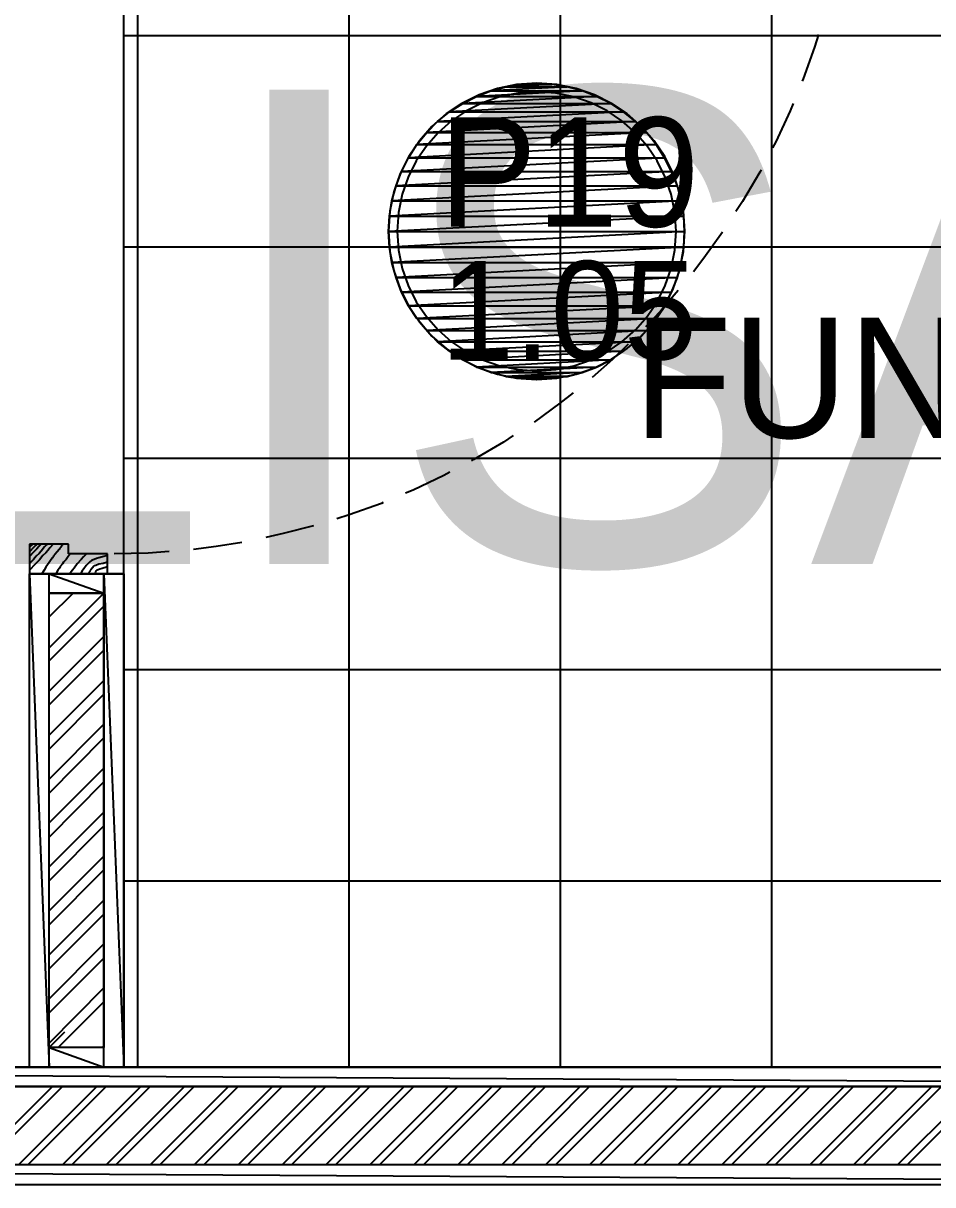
# Model space of a CAD drawing. Header units: millimetres. Extents: x 7649 to 34105, y 3983 to 25377.
# Drawn here: x 30915 to 32076, y 5375 to 6858 of the extents above; entities that cross this region are included whole.
import ezdxf

# ---------------------------------------------------------------- set-up
doc = ezdxf.new("R2010")
doc.units = ezdxf.units.MM

msp = doc.modelspace()

# ---------------------------------------------------------------- linework, layer by layer
at = {"layer": 'GEOMETRY', "color": 7}
for p, q in [((31060.84861, 5525.20556), (31060.84861, 7205.30972)), ((31330.72361, 5525.20556), (31330.72361, 7205.30972)), ((31600.59861, 5525.20556), (31600.59861, 7205.30972)), ((31870.47361, 5525.20556), (31870.47361, 7205.30972)), ((31042.85694, 6842.30139), (33322.50694, 6842.30139)), ((31929.74028, 6843.35972), (31924.97778, 6827.48472)), ((31924.97778, 6827.48472), (31910.16111, 6786.73889)), ((31544.50136, 6779.72025), (31519.88084, 6774.68962)), ((31589.48611, 6779.85972), (31530.74861, 6776.68472)), ((31530.74861, 6776.68472), (31550.32778, 6779.85972)), ((31589.48611, 6779.85972), (31530.74861, 6776.68472)), ((31570.17153, 6781.44722), (31544.50136, 6779.72025)), ((31569.90694, 6780.91806), (31550.32778, 6779.85972)), ((31550.32778, 6779.85972), (31589.48611, 6779.85972)), ((31550.32778, 6779.85972), (31589.48611, 6779.85972)), ((31589.48611, 6779.85972), (31569.90694, 6780.91806)), ((31595.84169, 6779.72025), (31570.17153, 6781.44722)), ((31609.06528, 6776.68472), (31589.48611, 6779.85972)), ((31620.46222, 6774.68962), (31595.84169, 6779.72025)), ((31910.16111, 6786.73889), (31909.10278, 6784.09306)), ((31496.53536, 6766.58072), (31474.69032, 6755.61896)), ((31646.63611, 6764.51389), (31475.71528, 6755.51806)), ((31475.71528, 6755.51806), (31493.17778, 6764.51389)), ((31646.63611, 6764.51389), (31475.71528, 6755.51806)), ((31628.11528, 6771.39306), (31493.17778, 6764.51389)), ((31493.17778, 6764.51389), (31511.69861, 6771.39306)), ((31628.11528, 6771.39306), (31493.17778, 6764.51389)), ((31493.17778, 6764.51389), (31646.63611, 6764.51389)), ((31493.17778, 6764.51389), (31646.63611, 6764.51389)), ((31519.88084, 6774.68962), (31496.53536, 6766.58072)), ((31522.83492, 6763.97408), (31500.86077, 6756.34152)), ((31609.06528, 6776.68472), (31511.69861, 6771.39306)), ((31511.69861, 6771.39306), (31530.74861, 6776.68472)), ((31609.06528, 6776.68472), (31511.69861, 6771.39306)), ((31511.69861, 6771.39306), (31628.11528, 6771.39306)), ((31511.69861, 6771.39306), (31628.11528, 6771.39306)), ((31546.00923, 6768.7092), (31522.83492, 6763.97408)), ((31530.74861, 6776.68472), (31609.06528, 6776.68472)), ((31530.74861, 6776.68472), (31609.06528, 6776.68472)), ((31570.17153, 6770.33472), (31546.00923, 6768.7092)), ((31594.33383, 6768.7092), (31570.17153, 6770.33472)), ((31617.50814, 6763.97408), (31594.33383, 6768.7092)), ((31628.11528, 6771.39306), (31609.06528, 6776.68472)), ((31639.48228, 6756.34152), (31617.50814, 6763.97408)), ((31643.8077, 6766.58072), (31620.46222, 6774.68962)), ((31646.63611, 6764.51389), (31628.11528, 6771.39306)), ((31665.65273, 6755.61896), (31643.8077, 6766.58072)), ((31664.62778, 6755.51806), (31646.63611, 6764.51389)), ((31474.69032, 6755.61896), (31454.57114, 6742.02974)), ((31664.62778, 6755.51806), (31458.78194, 6744.93472)), ((31458.78194, 6744.93472), (31475.71528, 6755.51806)), ((31664.62778, 6755.51806), (31458.78194, 6744.93472)), ((31475.71528, 6755.51806), (31664.62778, 6755.51806)), ((31475.71528, 6755.51806), (31664.62778, 6755.51806)), ((31500.86077, 6756.34152), (31480.29894, 6746.02368)), ((31660.04412, 6746.02368), (31639.48228, 6756.34152)), ((31681.03194, 6744.93472), (31664.62778, 6755.51806)), ((31685.77192, 6742.02974), (31665.65273, 6755.61896)), ((31897.46111, 6755.51806), (31893.75694, 6745.99306)), ((31454.57114, 6742.02974), (31436.40321, 6726.03846)), ((31681.03194, 6744.93472), (31443.43611, 6732.23472)), ((31443.43611, 6732.23472), (31458.78194, 6744.93472)), ((31681.03194, 6744.93472), (31443.43611, 6732.23472)), ((31461.36158, 6733.23272), (31444.26087, 6718.1808)), ((31458.78194, 6744.93472), (31681.03194, 6744.93472)), ((31458.78194, 6744.93472), (31681.03194, 6744.93472)), ((31480.29894, 6746.02368), (31461.36158, 6733.23272)), ((31678.98147, 6733.23272), (31660.04412, 6746.02368)), ((31696.08219, 6718.1808), (31678.98147, 6733.23272)), ((31696.37778, 6732.23472), (31681.03194, 6744.93472)), ((31703.93985, 6726.03846), (31685.77192, 6742.02974)), ((31893.75694, 6745.99306), (31875.23611, 6706.30556)), ((31710.13611, 6718.47639), (31416.97778, 6703.13056)), ((31416.97778, 6703.13056), (31429.67778, 6718.47639)), ((31710.13611, 6718.47639), (31416.97778, 6703.13056)), ((31436.40321, 6726.03846), (31420.41193, 6707.87053)), ((31444.26087, 6718.1808), (31429.20895, 6701.08008)), ((31696.37778, 6732.23472), (31429.67778, 6718.47639)), ((31429.67778, 6718.47639), (31443.43611, 6732.23472)), ((31696.37778, 6732.23472), (31429.67778, 6718.47639)), ((31429.67778, 6718.47639), (31710.13611, 6718.47639)), ((31429.67778, 6718.47639), (31710.13611, 6718.47639)), ((31443.43611, 6732.23472), (31696.37778, 6732.23472)), ((31443.43611, 6732.23472), (31696.37778, 6732.23472)), ((31711.13411, 6701.08008), (31696.08219, 6718.1808)), ((31710.13611, 6718.47639), (31696.37778, 6732.23472)), ((31719.93113, 6707.87053), (31703.93985, 6726.03846)), ((31722.83611, 6703.13056), (31710.13611, 6718.47639)), ((31722.83611, 6703.13056), (31406.39444, 6686.19722)), ((31406.39444, 6686.19722), (31416.97778, 6703.13056)), ((31722.83611, 6703.13056), (31406.39444, 6686.19722)), ((31420.41193, 6707.87053), (31406.82271, 6687.75134)), ((31416.97778, 6703.13056), (31722.83611, 6703.13056)), ((31416.97778, 6703.13056), (31722.83611, 6703.13056)), ((31733.52035, 6687.75134), (31719.93113, 6707.87053)), ((31733.41944, 6686.19722), (31722.83611, 6703.13056)), ((31875.23611, 6706.30556), (31871.00278, 6698.89722)), ((31429.20895, 6701.08008), (31416.41799, 6682.14273)), ((31723.92507, 6682.14273), (31711.13411, 6701.08008)), ((31406.82271, 6687.75134), (31395.86095, 6665.90631)), ((31733.41944, 6686.19722), (31397.39861, 6668.73472)), ((31397.39861, 6668.73472), (31406.39444, 6686.19722)), ((31733.41944, 6686.19722), (31397.39861, 6668.73472)), ((31416.41799, 6682.14273), (31406.10015, 6661.5809)), ((31406.39444, 6686.19722), (31733.41944, 6686.19722)), ((31406.39444, 6686.19722), (31733.41944, 6686.19722)), ((31734.24291, 6661.5809), (31723.92507, 6682.14273)), ((31742.41528, 6668.73472), (31733.41944, 6686.19722)), ((31744.48211, 6665.90631), (31733.52035, 6687.75134)), ((31395.86095, 6665.90631), (31387.75205, 6642.56083)), ((31742.41528, 6668.73472), (31390.51944, 6650.21389)), ((31390.51944, 6650.21389), (31397.39861, 6668.73472)), ((31742.41528, 6668.73472), (31390.51944, 6650.21389)), ((31397.39861, 6668.73472), (31742.41528, 6668.73472)), ((31397.39861, 6668.73472), (31742.41528, 6668.73472)), ((31406.10015, 6661.5809), (31398.46759, 6639.60675)), ((31741.87547, 6639.60675), (31734.24291, 6661.5809)), ((31749.82361, 6650.21389), (31742.41528, 6668.73472)), ((31752.59101, 6642.56083), (31744.48211, 6665.90631)), ((31855.12778, 6667.67639), (31832.90278, 6630.10556)), ((31856.71528, 6670.85139), (31855.12778, 6667.67639)), ((31749.82361, 6650.21389), (31385.22778, 6631.16389)), ((31385.22778, 6631.16389), (31390.51944, 6650.21389)), ((31749.82361, 6650.21389), (31385.22778, 6631.16389)), ((31390.51944, 6650.21389), (31749.82361, 6650.21389)), ((31390.51944, 6650.21389), (31749.82361, 6650.21389)), ((31754.58611, 6631.16389), (31749.82361, 6650.21389)), ((31754.58611, 6631.16389), (31382.05278, 6611.58472)), ((31382.05278, 6611.58472), (31385.22778, 6631.16389)), ((31754.58611, 6631.16389), (31382.05278, 6611.58472)), ((31387.75205, 6642.56083), (31382.72141, 6617.94031)), ((31385.22778, 6631.16389), (31754.58611, 6631.16389)), ((31385.22778, 6631.16389), (31754.58611, 6631.16389)), ((31398.46759, 6639.60675), (31393.73246, 6616.43244)), ((31746.61059, 6616.43244), (31741.87547, 6639.60675)), ((31757.62164, 6617.94031), (31752.59101, 6642.56083)), ((31757.76111, 6611.58472), (31754.58611, 6631.16389)), ((31832.90278, 6630.10556), (31824.43611, 6617.40556)), ((31382.72141, 6617.94031), (31380.99444, 6592.27014)), ((31393.73246, 6616.43244), (31392.10694, 6592.27014)), ((31748.23611, 6592.27014), (31746.61059, 6616.43244)), ((31759.34861, 6592.27014), (31757.62164, 6617.94031)), ((31757.76111, 6611.58472), (31380.99444, 6592.00556)), ((31380.99444, 6592.00556), (31382.05278, 6611.58472)), ((31757.76111, 6611.58472), (31380.99444, 6592.00556)), ((31382.05278, 6611.58472), (31757.76111, 6611.58472)), ((31382.05278, 6611.58472), (31757.76111, 6611.58472)), ((31758.81944, 6592.00556), (31757.76111, 6611.58472)), ((31380.99444, 6592.27014), (31382.72141, 6566.59997)), ((31380.99444, 6592.00556), (31758.81944, 6592.00556)), ((31380.99444, 6592.00556), (31758.81944, 6592.00556)), ((31382.05278, 6571.89722), (31380.99444, 6592.00556)), ((31758.81944, 6592.00556), (31382.05278, 6571.89722)), ((31758.81944, 6592.00556), (31382.05278, 6571.89722)), ((31392.10694, 6592.27014), (31393.73246, 6568.10784)), ((31392.10694, 6592.00556), (31748.23611, 6592.00556)), ((31746.61059, 6568.10784), (31748.23611, 6592.27014)), ((31757.62164, 6566.59997), (31759.34861, 6592.27014)), ((31757.76111, 6571.89722), (31758.81944, 6592.00556)), ((31807.50278, 6590.94722), (31783.69028, 6558.13889)), ((31042.85694, 6572.42639), (33322.50694, 6572.42639)), ((31382.05278, 6571.89722), (31757.76111, 6571.89722)), ((31382.05278, 6571.89722), (31757.76111, 6571.89722)), ((31385.22778, 6552.31806), (31382.05278, 6571.89722)), ((31757.76111, 6571.89722), (31385.22778, 6552.31806)), ((31757.76111, 6571.89722), (31385.22778, 6552.31806)), ((31754.58611, 6552.31806), (31757.76111, 6571.89722)), ((31382.72141, 6566.59997), (31387.75205, 6541.97945)), ((31393.73246, 6568.10784), (31398.46759, 6544.93353)), ((31741.87547, 6544.93353), (31746.61059, 6568.10784)), ((31752.59101, 6541.97945), (31757.62164, 6566.59997)), ((31783.69028, 6558.13889), (31770.46111, 6540.67639)), ((31385.22778, 6552.31806), (31754.58611, 6552.31806)), ((31385.22778, 6552.31806), (31754.58611, 6552.31806)), ((31390.51944, 6533.26806), (31385.22778, 6552.31806)), ((31387.75205, 6541.97945), (31395.86095, 6518.63397)), ((31754.58611, 6552.31806), (31390.51944, 6533.26806)), ((31754.58611, 6552.31806), (31390.51944, 6533.26806)), ((31398.46759, 6544.93353), (31406.10015, 6522.95938)), ((31734.24291, 6522.95938), (31741.87547, 6544.93353)), ((31744.48211, 6518.63397), (31752.59101, 6541.97945)), ((31749.82361, 6533.26806), (31754.58611, 6552.31806)), ((31390.51944, 6533.26806), (31749.82361, 6533.26806)), ((31390.51944, 6533.26806), (31749.82361, 6533.26806)), ((31397.39861, 6514.74722), (31390.51944, 6533.26806)), ((31749.82361, 6533.26806), (31397.39861, 6514.74722)), ((31749.82361, 6533.26806), (31397.39861, 6514.74722)), ((31742.41528, 6514.74722), (31749.82361, 6533.26806)), ((31395.86095, 6518.63397), (31406.82271, 6496.78893)), ((31397.39861, 6514.74722), (31742.41528, 6514.74722)), ((31397.39861, 6514.74722), (31742.41528, 6514.74722)), ((31406.39444, 6497.28472), (31397.39861, 6514.74722)), ((31406.10015, 6522.95938), (31416.41799, 6502.39755)), ((31742.41528, 6514.74722), (31406.39444, 6497.28472)), ((31742.41528, 6514.74722), (31406.39444, 6497.28472)), ((31723.92507, 6502.39755), (31734.24291, 6522.95938)), ((31750.88194, 6516.86389), (31728.12778, 6490.40556)), ((31733.41944, 6497.28472), (31742.41528, 6514.74722)), ((31733.52035, 6496.78893), (31744.48211, 6518.63397)), ((31406.39444, 6497.28472), (31733.41944, 6497.28472)), ((31406.39444, 6497.28472), (31733.41944, 6497.28472)), ((31416.97778, 6480.88056), (31406.39444, 6497.28472)), ((31406.82271, 6496.78893), (31420.41193, 6476.66975)), ((31416.41799, 6502.39755), (31429.20895, 6483.4602)), ((31733.41944, 6497.28472), (31416.97778, 6480.88056)), ((31733.41944, 6497.28472), (31416.97778, 6480.88056)), ((31711.13411, 6483.4602), (31723.92507, 6502.39755)), ((31719.93113, 6476.66975), (31733.52035, 6496.78893)), ((31722.83611, 6480.88056), (31733.41944, 6497.28472)), ((31416.97778, 6480.88056), (31722.83611, 6480.88056)), ((31416.97778, 6480.88056), (31722.83611, 6480.88056)), ((31429.67778, 6465.53472), (31416.97778, 6480.88056)), ((31429.20895, 6483.4602), (31444.26087, 6466.35948)), ((31722.83611, 6480.88056), (31429.67778, 6465.53472)), ((31722.83611, 6480.88056), (31429.67778, 6465.53472)), ((31696.08219, 6466.35948), (31711.13411, 6483.4602)), ((31728.12778, 6490.40556), (31709.07778, 6470.29722)), ((31710.13611, 6465.53472), (31722.83611, 6480.88056)), ((31420.41193, 6476.66975), (31436.40321, 6458.50182)), ((31444.26087, 6466.35948), (31461.36158, 6451.30756)), ((31678.98147, 6451.30756), (31696.08219, 6466.35948)), ((31703.93985, 6458.50182), (31719.93113, 6476.66975)), ((31429.67778, 6465.53472), (31710.13611, 6465.53472)), ((31429.67778, 6465.53472), (31710.13611, 6465.53472)), ((31443.43611, 6451.24722), (31429.67778, 6465.53472)), ((31436.40321, 6458.50182), (31454.57114, 6442.51054)), ((31710.13611, 6465.53472), (31443.43611, 6451.24722)), ((31710.13611, 6465.53472), (31443.43611, 6451.24722)), ((31443.43611, 6451.24722), (31696.37778, 6451.24722)), ((31443.43611, 6451.24722), (31696.37778, 6451.24722)), ((31458.78194, 6439.07639), (31443.43611, 6451.24722)), ((31696.37778, 6451.24722), (31458.78194, 6439.07639)), ((31696.37778, 6451.24722), (31458.78194, 6439.07639)), ((31461.36158, 6451.30756), (31480.29894, 6438.5166)), ((31660.04412, 6438.5166), (31678.98147, 6451.30756)), ((31681.03194, 6439.07639), (31696.37778, 6451.24722)), ((31685.77192, 6442.51054), (31703.93985, 6458.50182)), ((31696.37778, 6451.24722), (31710.13611, 6465.53472)), ((31454.57114, 6442.51054), (31474.69032, 6428.92132)), ((31458.78194, 6439.07639), (31681.03194, 6439.07639)), ((31458.78194, 6439.07639), (31681.03194, 6439.07639)), ((31475.71528, 6427.96389), (31458.78194, 6439.07639)), ((31681.03194, 6439.07639), (31475.71528, 6427.96389)), ((31681.03194, 6439.07639), (31475.71528, 6427.96389)), ((31480.29894, 6438.5166), (31500.86077, 6428.19876)), ((31639.48228, 6428.19876), (31660.04412, 6438.5166)), ((31664.62778, 6427.96389), (31681.03194, 6439.07639)), ((31665.65273, 6428.92132), (31685.77192, 6442.51054)), ((31686.85278, 6448.07222), (31666.74444, 6428.49306)), ((31474.69032, 6428.92132), (31496.53536, 6417.95956)), ((31475.71528, 6427.96389), (31664.62778, 6427.96389)), ((31475.71528, 6427.96389), (31664.62778, 6427.96389)), ((31493.17778, 6418.96806), (31475.71528, 6427.96389)), ((31664.62778, 6427.96389), (31493.17778, 6418.96806)), ((31664.62778, 6427.96389), (31493.17778, 6418.96806)), ((31500.86077, 6428.19876), (31522.83492, 6420.5662)), ((31617.50814, 6420.5662), (31639.48228, 6428.19876)), ((31666.74444, 6428.49306), (31640.81528, 6405.73889)), ((31643.8077, 6417.95956), (31665.65273, 6428.92132)), ((31646.63611, 6418.96806), (31664.62778, 6427.96389)), ((31493.17778, 6418.96806), (31646.63611, 6418.96806)), ((31493.17778, 6418.96806), (31646.63611, 6418.96806)), ((31511.69861, 6412.08889), (31493.17778, 6418.96806)), ((31496.53536, 6417.95956), (31519.88084, 6409.85066)), ((31646.63611, 6418.96806), (31511.69861, 6412.08889)), ((31646.63611, 6418.96806), (31511.69861, 6412.08889)), ((31511.69861, 6412.08889), (31628.11528, 6412.08889)), ((31511.69861, 6412.08889), (31628.11528, 6412.08889)), ((31530.74861, 6406.79722), (31511.69861, 6412.08889)), ((31519.88084, 6409.85066), (31544.50136, 6404.82002)), ((31522.83492, 6420.5662), (31546.00923, 6415.83108)), ((31628.11528, 6412.08889), (31530.74861, 6406.79722)), ((31628.11528, 6412.08889), (31530.74861, 6406.79722)), ((31530.74861, 6406.79722), (31609.06528, 6406.79722)), ((31609.06528, 6406.79722), (31530.74861, 6406.79722)), ((31530.74861, 6406.79722), (31550.32778, 6404.15139)), ((31546.00923, 6415.83108), (31570.17153, 6414.20556)), ((31550.32778, 6404.15139), (31609.06528, 6406.79722)), ((31550.32778, 6404.15139), (31609.06528, 6406.79722)), ((31570.17153, 6414.20556), (31594.33383, 6415.83108)), ((31609.06528, 6406.79722), (31589.48611, 6404.15139)), ((31594.33383, 6415.83108), (31617.50814, 6420.5662)), ((31595.84169, 6404.82002), (31620.46222, 6409.85066)), ((31609.06528, 6406.79722), (31628.11528, 6412.08889)), ((31620.46222, 6409.85066), (31643.8077, 6417.95956)), ((31628.11528, 6412.08889), (31646.63611, 6418.96806)), ((31544.50136, 6404.82002), (31570.17153, 6403.09306)), ((31589.48611, 6404.15139), (31550.32778, 6404.15139)), ((31589.48611, 6404.15139), (31550.32778, 6404.15139)), ((31550.32778, 6404.15139), (31569.90694, 6403.09306)), ((31569.90694, 6403.09306), (31589.48611, 6404.15139)), ((31570.17153, 6403.09306), (31595.84169, 6404.82002)), ((31616.47361, 6386.15972), (31599.54028, 6372.93056)), ((31599.54028, 6372.93056), (31566.73194, 6348.58889)), ((31527.57361, 6323.18889), (31490.00278, 6300.96389)), ((31540.27361, 6331.65556), (31527.57361, 6323.18889)), ((31042.85694, 6302.55139), (33322.50694, 6302.55139)), ((31490.00278, 6300.96389), (31486.82778, 6299.37639)), ((31451.37361, 6280.32639), (31412.21528, 6261.80556)), ((31459.31111, 6284.55972), (31451.37361, 6280.32639)), ((31412.21528, 6261.80556), (31402.69028, 6258.10139)), ((31371.99861, 6244.87222), (31330.72361, 6230.05556)), ((31374.11528, 6245.93056), (31371.99861, 6244.87222)), ((31330.72361, 6230.05556), (31314.84861, 6225.29306)), ((31285.21528, 6216.29722), (31246.58611, 6206.24306)), ((31246.58611, 6206.24306), (31224.36111, 6201.48056)), ((30972.47778, 6193.01389), (30922.73611, 6193.01389)), ((30922.73611, 6193.01389), (30922.73611, 6154.91389)), ((30922.73611, 6188.78056), (30926.96944, 6193.01389)), ((30928.02778, 6188.78056), (30922.73611, 6182.95972)), ((30931.73194, 6186.66389), (30927.49861, 6182.43056)), ((30932.26111, 6193.01389), (30928.02778, 6188.78056)), ((30934.90694, 6190.36806), (30931.73194, 6186.66389)), ((30937.55278, 6193.01389), (30934.90694, 6190.36806)), ((30941.78611, 6189.30972), (30937.55278, 6184.01806)), ((30945.49028, 6193.01389), (30941.78611, 6189.30972)), ((30946.54861, 6185.07639), (30943.37361, 6181.90139)), ((30948.66528, 6188.25139), (30946.54861, 6185.07639)), ((30952.89861, 6193.01389), (30948.66528, 6188.25139)), ((30960.30694, 6186.13472), (30957.66111, 6182.95972)), ((30961.36528, 6187.72222), (30960.30694, 6186.13472)), ((30961.89444, 6188.25139), (30961.36528, 6187.72222)), ((30962.42361, 6188.78056), (30961.89444, 6188.25139)), ((30962.95278, 6189.83889), (30962.42361, 6188.78056)), ((30964.01111, 6191.42639), (30962.95278, 6189.83889)), ((30965.59861, 6193.01389), (30964.01111, 6191.42639)), ((30972.47778, 6180.31389), (30972.47778, 6193.01389)), ((31160.86111, 6189.83889), (31131.75694, 6186.13472)), ((31193.66944, 6195.13056), (31160.86111, 6189.83889)), ((30927.49861, 6182.43056), (30922.73611, 6177.13889)), ((30927.49861, 6173.43472), (30922.73611, 6168.14306)), ((30931.20278, 6177.66806), (30927.49861, 6173.43472)), ((30935.43611, 6172.90556), (30929.61528, 6167.08472)), ((30934.90694, 6180.84306), (30931.20278, 6177.66806)), ((30937.55278, 6184.01806), (30934.90694, 6180.84306)), ((30939.66944, 6178.19722), (30935.43611, 6172.90556)), ((30943.37361, 6181.90139), (30939.66944, 6178.19722)), ((30950.25278, 6173.43472), (30947.60694, 6169.20139)), ((30951.84028, 6175.55139), (30950.25278, 6173.43472)), ((30952.89861, 6177.13889), (30951.84028, 6175.55139)), ((30953.42778, 6177.66806), (30952.89861, 6177.13889)), ((30955.01528, 6179.78472), (30953.42778, 6178.19722)), ((30953.42778, 6178.19722), (30953.42778, 6177.66806)), ((30957.66111, 6182.95972), (30955.01528, 6179.78472)), ((30966.12778, 6169.73056), (30964.54028, 6167.61389)), ((30969.30278, 6173.43472), (30966.12778, 6169.73056)), ((30971.94861, 6177.13889), (30969.30278, 6173.43472)), ((30974.59444, 6180.31389), (30971.94861, 6177.13889)), ((31022.21944, 6180.31389), (30972.47778, 6180.31389)), ((30988.35278, 6173.43472), (30983.59028, 6167.61389)), ((30991.52778, 6176.60972), (30988.35278, 6173.43472)), ((30995.23194, 6180.31389), (30991.52778, 6176.60972)), ((30999.46528, 6170.25972), (30997.34861, 6168.14306)), ((31001.58194, 6171.84722), (30999.46528, 6170.25972)), ((31005.28611, 6173.43472), (31001.58194, 6171.84722)), ((31007.93194, 6174.49306), (31005.28611, 6173.43472)), ((31011.10694, 6175.55139), (31007.93194, 6174.49306)), ((31015.86944, 6176.60972), (31011.10694, 6175.55139)), ((31022.21944, 6178.19722), (31015.86944, 6176.60972)), ((31022.21944, 6169.73056), (31016.39861, 6168.14306)), ((31022.21944, 6154.91389), (31022.21944, 6180.31389)), ((31074.07778, 6181.37222), (31030.68611, 6180.31389)), ((31101.06528, 6183.48889), (31074.07778, 6181.37222)), ((30929.61528, 6167.08472), (30922.73611, 6159.67639)), ((30922.73611, 5525.20556), (30922.73611, 6154.91389)), ((30922.73611, 6154.91389), (30947.60694, 5525.20556)), ((30922.73611, 6154.91389), (30947.60694, 5525.20556)), ((30947.60694, 6154.91389), (30922.73611, 6154.91389)), ((30922.73611, 6154.91389), (31022.21944, 6154.91389)), ((30941.25694, 6159.67639), (30938.08194, 6154.91389)), ((30943.37361, 6163.38056), (30941.25694, 6159.67639)), ((30945.49028, 6166.55556), (30943.37361, 6163.38056)), ((30947.60694, 6169.20139), (30945.49028, 6166.55556)), ((30947.60694, 5525.20556), (30947.60694, 6154.91389)), ((30947.60694, 6130.04306), (30947.60694, 6154.91389)), ((30947.60694, 6154.91389), (31017.45694, 6130.04306)), ((30947.60694, 6154.91389), (31017.45694, 6130.04306)), ((31017.45694, 6154.91389), (30947.60694, 6154.91389)), ((30958.71944, 6159.67639), (30956.07361, 6154.91389)), ((30960.83611, 6162.32222), (30958.71944, 6159.67639)), ((30961.89444, 6164.43889), (30960.83611, 6162.32222)), ((30962.42361, 6164.96806), (30961.89444, 6164.43889)), ((30962.95278, 6165.49722), (30962.42361, 6164.96806)), ((30963.48194, 6166.55556), (30962.95278, 6166.02639)), ((30962.95278, 6166.02639), (30962.95278, 6165.49722)), ((30964.54028, 6167.61389), (30963.48194, 6166.55556)), ((30975.65278, 6157.55972), (30974.06528, 6154.91389)), ((30977.24028, 6159.67639), (30975.65278, 6157.55972)), ((30979.35694, 6162.32222), (30977.24028, 6159.67639)), ((30983.59028, 6167.61389), (30979.35694, 6162.32222)), ((30989.94028, 6158.61806), (30987.82361, 6154.91389)), ((30992.05694, 6161.26389), (30989.94028, 6158.61806)), ((30994.70278, 6165.49722), (30992.05694, 6161.26389)), ((30997.34861, 6168.14306), (30994.70278, 6165.49722)), ((30998.40694, 6156.50139), (30997.87778, 6154.91389)), ((30998.93611, 6157.55972), (30998.40694, 6156.50139)), ((30999.46528, 6158.08889), (30998.93611, 6157.55972)), ((30999.99444, 6159.14722), (30999.46528, 6158.61806)), ((30999.46528, 6158.61806), (30999.46528, 6158.08889)), ((31001.05278, 6160.20556), (30999.99444, 6159.14722)), ((31002.64028, 6162.32222), (31001.05278, 6160.20556)), ((31005.28611, 6164.96806), (31002.64028, 6162.32222)), ((31007.40278, 6165.49722), (31005.28611, 6164.96806)), ((31006.87361, 6157.03056), (31005.81528, 6154.91389)), ((31007.40278, 6158.61806), (31006.87361, 6157.03056)), ((31011.10694, 6167.08472), (31007.40278, 6165.49722)), ((31008.46111, 6159.67639), (31007.40278, 6158.61806)), ((31010.04861, 6160.20556), (31008.46111, 6159.67639)), ((31012.16528, 6160.73472), (31010.04861, 6160.20556)), ((31016.39861, 6168.14306), (31011.10694, 6167.08472)), ((31015.34028, 6161.79306), (31012.16528, 6160.73472)), ((31022.21944, 6163.90972), (31015.34028, 6161.79306)), ((31017.45694, 6130.04306), (31017.45694, 6154.91389)), ((31017.45694, 5525.20556), (31017.45694, 6154.91389)), ((31017.45694, 6154.91389), (31042.85694, 5525.20556)), ((31017.45694, 6154.91389), (31042.85694, 5525.20556)), ((31042.85694, 6154.91389), (31017.45694, 6154.91389)), ((31042.85694, 5525.20556), (31042.85694, 6154.91389)), ((31017.45694, 6130.04306), (30947.60694, 6130.04306)), ((30947.60694, 6099.88056), (30978.29861, 6130.04306)), ((30948.66528, 6061.25139), (31017.45694, 6130.04306)), ((31004.75694, 6117.34306), (31017.45694, 6130.04306)), ((30947.60694, 6043.78889), (31017.45694, 6113.63889)), ((30947.60694, 6005.15972), (31017.45694, 6075.00972)), ((30947.60694, 5987.69722), (31017.45694, 6057.54722)), ((31042.85694, 6032.67639), (33322.50694, 6032.67639)), ((30947.60694, 5949.06806), (31017.45694, 6018.91806)), ((30947.60694, 5931.07639), (31017.45694, 6001.45556)), ((30947.60694, 5892.97639), (31017.45694, 5962.82639)), ((30947.60694, 5874.98472), (31017.45694, 5945.36389)), ((30947.60694, 5836.88472), (31017.45694, 5906.73472)), ((30947.60694, 5818.89306), (31017.45694, 5889.27222)), ((30947.60694, 5780.79306), (31017.45694, 5850.64306)), ((30947.60694, 5762.80139), (31017.45694, 5833.18056)), ((30947.60694, 5724.70139), (31017.45694, 5794.55139)), ((30947.60694, 5706.70972), (31017.45694, 5777.08889)), ((31042.85694, 5762.80139), (33322.50694, 5762.80139)), ((30947.60694, 5668.60972), (31017.45694, 5738.45972)), ((30947.60694, 5650.61806), (31017.45694, 5720.46806)), ((30947.60694, 5612.51806), (31017.45694, 5682.36806)), ((30947.60694, 5594.52639), (31017.45694, 5664.37639)), ((30947.60694, 5555.89722), (31017.45694, 5626.27639)), ((30959.24861, 5550.07639), (31017.45694, 5608.28472)), ((30947.60694, 5550.07639), (30967.71528, 5570.18472)), ((30947.60694, 5525.20556), (30947.60694, 5550.07639)), ((30947.60694, 5550.07639), (31017.45694, 5525.20556)), ((30947.60694, 5550.07639), (31017.45694, 5525.20556)), ((31017.45694, 5550.07639), (30947.60694, 5550.07639)), ((31015.34028, 5550.07639), (31017.45694, 5552.19306)), ((31017.45694, 5525.20556), (31017.45694, 5550.07639)), ((33322.50694, 5525.20556), (28970.64028, 5525.20556)), ((28970.64028, 5525.20556), (33322.50694, 5500.33472)), ((28970.64028, 5525.20556), (33322.50694, 5500.33472)), ((30947.60694, 5525.20556), (30922.73611, 5525.20556)), ((31017.45694, 5525.20556), (30947.60694, 5525.20556)), ((31042.85694, 5525.20556), (31017.45694, 5525.20556)), ((33322.50694, 5500.33472), (28970.64028, 5500.33472)), ((30851.82778, 5400.32222), (30951.84028, 5500.33472)), ((30864.52778, 5400.32222), (30964.54028, 5500.33472)), ((30908.44861, 5400.32222), (31008.46111, 5500.33472)), ((30920.61944, 5400.32222), (31020.63194, 5500.33472)), ((30964.54028, 5400.32222), (31064.55278, 5500.33472)), ((30976.71111, 5400.32222), (31076.72361, 5500.33472)), ((31020.63194, 5400.32222), (31120.64444, 5500.33472)), ((31032.80278, 5400.32222), (31132.81528, 5500.33472)), ((31076.72361, 5400.32222), (31176.73611, 5500.33472)), ((31088.89444, 5400.32222), (31188.90694, 5500.33472)), ((31132.81528, 5400.32222), (31232.82778, 5500.33472)), ((31144.98611, 5400.32222), (31244.99861, 5500.33472)), ((31188.90694, 5400.32222), (31288.91944, 5500.33472)), ((31201.07778, 5400.32222), (31301.09028, 5500.33472)), ((31244.99861, 5400.32222), (31345.01111, 5500.33472)), ((31257.16944, 5400.32222), (31357.18194, 5500.33472)), ((31301.09028, 5400.32222), (31401.10278, 5500.33472)), ((31313.26111, 5400.32222), (31413.27361, 5500.33472)), ((31357.18194, 5400.32222), (31457.19444, 5500.33472)), ((31369.35278, 5400.32222), (31469.36528, 5500.33472)), ((31413.27361, 5400.32222), (31513.28611, 5500.33472)), ((31425.44444, 5400.32222), (31525.45694, 5500.33472)), ((31469.36528, 5400.32222), (31569.37778, 5500.33472)), ((31481.53611, 5400.32222), (31581.54861, 5500.33472)), ((31525.45694, 5400.32222), (31625.46944, 5500.33472)), ((31538.15694, 5400.32222), (31637.64028, 5500.33472)), ((31581.54861, 5400.32222), (31681.56111, 5500.33472)), ((31594.24861, 5400.32222), (31694.26111, 5500.33472)), ((31637.64028, 5400.32222), (31737.65278, 5500.33472)), ((31650.34028, 5400.32222), (31750.35278, 5500.33472)), ((31693.73194, 5400.32222), (31793.74444, 5500.33472)), ((31706.43194, 5400.32222), (31806.44444, 5500.33472)), ((31750.35278, 5400.32222), (31850.36528, 5500.33472)), ((31762.52361, 5400.32222), (31862.53611, 5500.33472)), ((31806.44444, 5400.32222), (31906.45694, 5500.33472)), ((31818.61528, 5400.32222), (31918.62778, 5500.33472)), ((31862.53611, 5400.32222), (31962.54861, 5500.33472)), ((31874.70694, 5400.32222), (31974.71944, 5500.33472)), ((31918.62778, 5400.32222), (32018.64028, 5500.33472)), ((31930.79861, 5400.32222), (32030.81111, 5500.33472)), ((31974.71944, 5400.32222), (32074.73194, 5500.33472)), ((31986.89028, 5400.32222), (32086.90278, 5500.33472)), ((32030.81111, 5400.32222), (32130.82361, 5500.33472)), ((32042.98194, 5400.32222), (32142.99444, 5500.33472)), ((33322.50694, 5400.32222), (28970.64028, 5400.32222)), ((28970.64028, 5400.32222), (33322.50694, 5374.92222)), ((28970.64028, 5400.32222), (33322.50694, 5374.92222)), ((34105.14444, 5374.92222), (7649.45694, 5374.92222)), ((33322.50694, 5374.92222), (28970.64028, 5374.92222))]:
    msp.add_line(p, q, dxfattribs=at)
at = {"layer": 'RECTANGLES', "color": 7}
for p, q in [((31042.85694, 5525.20556), (31042.85694, 7205.30972)), ((30922.73611, 6154.91389), (31042.85694, 6154.91389)), ((30922.73611, 5525.20556), (30922.73611, 6154.91389)), ((31042.85694, 6154.91389), (31042.85694, 5525.20556)), ((30947.60694, 6130.04306), (31017.45694, 6130.04306)), ((30947.60694, 5550.07639), (30947.60694, 6130.04306)), ((31017.45694, 6130.04306), (31017.45694, 5550.07639)), ((31017.45694, 5550.07639), (30947.60694, 5550.07639)), ((28970.64028, 5525.20556), (33322.50694, 5525.20556)), ((31042.85694, 5525.20556), (30922.73611, 5525.20556)), ((33322.50694, 5525.20556), (31042.85694, 5525.20556)), ((28995.51111, 5500.33472), (33297.63611, 5500.33472)), ((33297.63611, 5400.32222), (28995.51111, 5400.32222)), ((33322.50694, 5374.92222), (28970.64028, 5374.92222))]:
    msp.add_line(p, q, dxfattribs=at)

# ---------------------------------------------------------------- texts
at = {"layer": 'TEXT'}
for s, height, p in [('ORELLISAC', 605.38689, (28499.46011, 6167.61389)), ('P19', 139.69947, (31445.55278, 6598.12283)), ('1.05', 125.72947, (31447.66944, 6428.5482)), ('FUNCIONARIAS', 153.66947, (31693.73194, 6328.48913))]:
    msp.add_text(s, height=height, dxfattribs=at).set_placement(p)

doc.saveas('drawing.dxf')
